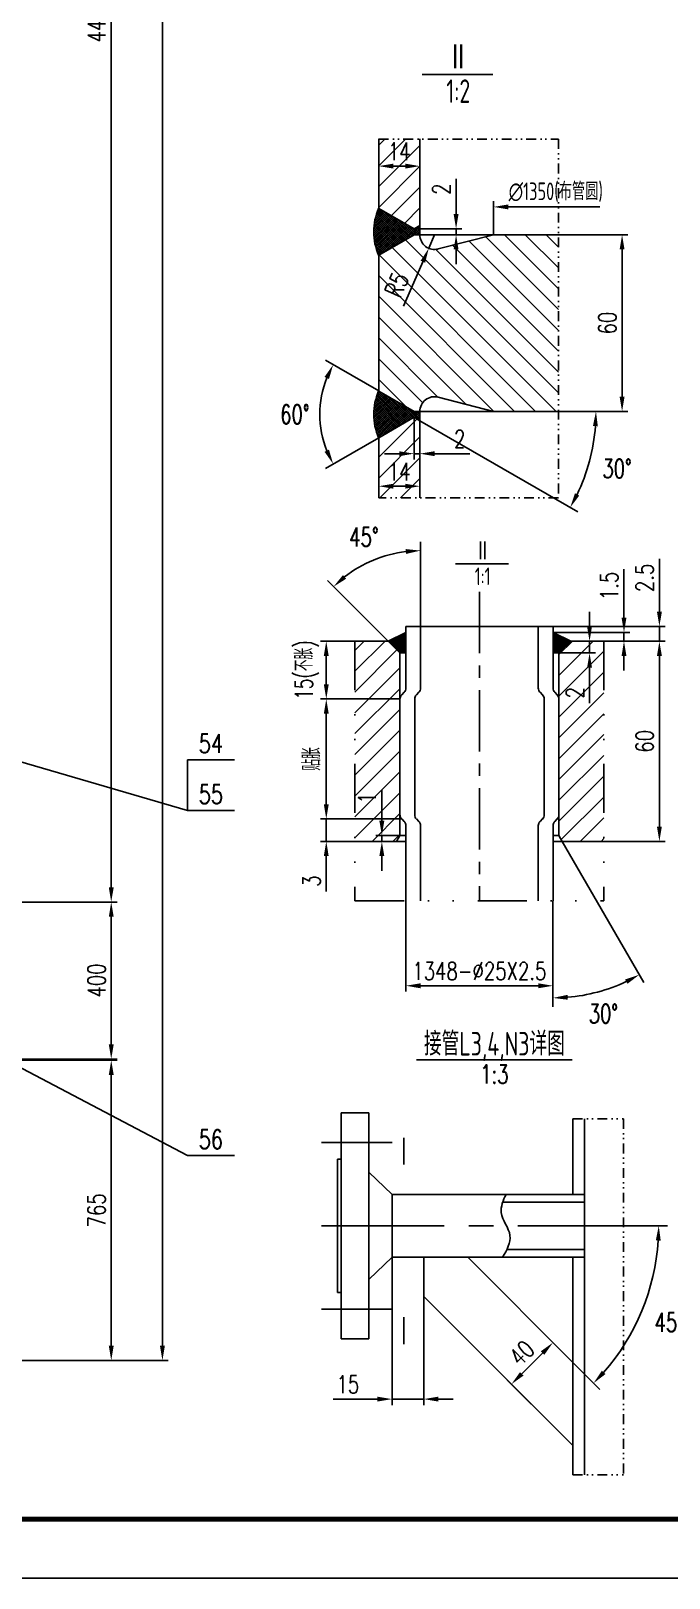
# Model space of a CAD drawing. Extents: x -28112 to -2231, y -2720 to 15724.
# Drawn here: x -24892 to -23266, y 6814 to 10755 of the extents above; entities that cross this region are included whole.
import ezdxf
from ezdxf.enums import TextEntityAlignment as Align

# ---------------------------------------------------------------- set-up
doc = ezdxf.new("R2010")
doc.units = 0
doc.header["$LTSCALE"] = 250
doc.header["$MEASUREMENT"] = 0
doc.linetypes.add('CENTER', pattern=[2, 1.25, -0.25, 0.25, -0.25])
doc.linetypes.add('DIVIDE', pattern=[1.25, 0.5, -0.25, 0, -0.25, 0, -0.25])
doc.layers.get('0').update_dxf_attribs({"linetype": 'CONTINUOUS'})
doc.layers.get('DEFPOINTS').update_dxf_attribs({"linetype": 'CONTINUOUS'})
for name, color, linetype in [('1', 7, 'CONTINUOUS'), ('2', 1, 'CONTINUOUS'), ('3', 7, 'CENTER')]:
    doc.layers.add(name, color=color, linetype=linetype)
doc.styles.add('HZ', font='isocp.shx', dxfattribs={"width": 0.75, "bigfont": 'hztxt.shx'})
doc.styles.add('HZ1', font='romans.shx', dxfattribs={"width": 0.7, "bigfont": 'hz1.shx'})
doc.styles.get("Standard").update_dxf_attribs({"font": 'txt.shx', "width": 0.75})
doc.dimstyles.new('STANDARD$0', dxfattribs={"dimscale": 15, "dimtxt": 3, "dimasz": 2.5, "dimexe": 1, "dimexo": 0, "dimgap": 1, "dimtad": 1, "dimdec": 0, "dimzin": 0, "dimdsep": 46, "dimtxsty": 'Standard', "dimcen": 0.09, "dimclrd": 7, "dimclre": 7, "dimclrt": 7, "dimadec": 0, "dimazin": 0, "dimtfac": 1, "dimtdec": 0, "dimtmove": 0, "dimatfit": 2, "dimfxl": 0, "dimtolj": 1, "dimtzin": 0, "dimarcsym": 0})
doc.dimstyles.new('STANDARD$2', dxfattribs={"dimscale": 15, "dimtxt": 3.2, "dimasz": 2.5, "dimexe": 1.5, "dimexo": 0, "dimgap": 1.2, "dimtad": 2, "dimtih": 1, "dimtoh": 1, "dimdec": 0, "dimzin": 0, "dimdsep": 46, "dimtxsty": 'HZ1', "dimcen": 0, "dimclrd": 7, "dimclre": 7, "dimclrt": 7, "dimadec": 0, "dimazin": 0, "dimtfac": 1.6, "dimtdec": 0, "dimtmove": 0, "dimatfit": 0, "dimfxl": 0, "dimtolj": 1, "dimtzin": 0, "dimarcsym": 0})
doc.dimstyles.new('STANDARD$4', dxfattribs={"dimscale": 15, "dimtxt": 3, "dimasz": 2.5, "dimexe": 1, "dimexo": 0, "dimgap": 1, "dimtad": 1, "dimdec": 0, "dimzin": 0, "dimdsep": 46, "dimtxsty": 'Standard', "dimcen": 0.09, "dimclrd": 7, "dimclre": 7, "dimclrt": 7, "dimadec": 0, "dimazin": 0, "dimtfac": 1, "dimtdec": 0, "dimtmove": 0, "dimatfit": 2, "dimfxl": 0, "dimtolj": 1, "dimtzin": 0, "dimarcsym": 0})

# ---------------------------------------------------------------- blocks, each defined once
blk = doc.blocks.new('*D651')
at = {"color": 7, "linetype": 'ByBlock'}
for p, q in [((-26024.5, 15217.4), (-24541.7, 15217.4)), ((-24556.7, 15179.9), (-24556.7, 7405.7)), ((-26140.5, 7368.2), (-24541.7, 7368.2))]:
    blk.add_line(p, q, dxfattribs=at)
for points in [[(-24562.9, 15179.9), (-24550.4, 15179.9), (-24556.7, 15217.4)], [(-24562.9, 7405.7), (-24550.4, 7405.7), (-24556.7, 7368.2)]]:
    blk.add_solid(points, dxfattribs=at)
at = {"layer": 'DEFPOINTS', "color": 0, "linetype": 'ByBlock'}
for p in [(-26024.5, 15217.4), (-26140.5, 7368.2), (-24556.7, 7368.2)]:
    blk.add_point(p, dxfattribs=at)
at = {"color": 7, "linetype": 'ByBlock', "insert": (-24594.2, 11292.8), "char_height": 45, "attachment_point": 5, "rotation": 90}
blk.add_mtext('\\A1;~7909', dxfattribs=at)
blk = doc.blocks.new('*D33')
at = {"color": 7, "linetype": 'ByBlock'}
for p, q in [((-10779.8, 23770.6), (-9969.4, 23770.6)), ((-9984.4, 23733.1), (-9984.4, 19313.1)), ((-10779.8, 19275.6), (-9969.4, 19275.6))]:
    blk.add_line(p, q, dxfattribs=at)
for points in [[(-9990.6, 23733.1), (-9978.1, 23733.1), (-9984.4, 23770.6)], [(-9990.6, 19313.1), (-9978.1, 19313.1), (-9984.4, 19275.6)]]:
    blk.add_solid(points, dxfattribs=at)
at = {"layer": 'DEFPOINTS', "color": 0, "linetype": 'ByBlock'}
for p in [(-10779.8, 23770.6), (-10779.8, 19275.6), (-9984.4, 19275.6)]:
    blk.add_point(p, dxfattribs=at)
at = {"color": 7, "linetype": 'ByBlock', "insert": (-10021.9, 21523.1), "char_height": 45, "attachment_point": 5, "rotation": 90}
blk.add_mtext('\\A1;4495', dxfattribs=at)
blk = doc.blocks.new('*D34')
at = {"color": 7, "linetype": 'ByBlock'}
for p, q in [((-10766.2, 19275.6), (-9969.4, 19275.6)), ((-9984.4, 18913.1), (-9984.4, 19238.1)), ((-10753.8, 18875.6), (-9969.4, 18875.6))]:
    blk.add_line(p, q, dxfattribs=at)
for points in [[(-9990.6, 19238.1), (-9978.1, 19238.1), (-9984.4, 19275.6)], [(-9990.6, 18913.1), (-9978.1, 18913.1), (-9984.4, 18875.6)]]:
    blk.add_solid(points, dxfattribs=at)
at = {"layer": 'DEFPOINTS', "color": 0, "linetype": 'ByBlock'}
for p in [(-10766.2, 19275.6), (-9984.4, 19275.6), (-10753.8, 18875.6)]:
    blk.add_point(p, dxfattribs=at)
at = {"color": 7, "linetype": 'ByBlock', "insert": (-10021.9, 19075.6), "char_height": 45, "attachment_point": 5, "rotation": 90}
blk.add_mtext('\\A1;400', dxfattribs=at)
blk = doc.blocks.new('*D31')
at = {"color": 7, "linetype": 'ByBlock'}
for p, q in [((-10701.8, 18872.6), (-9969.4, 18872.6)), ((-9984.4, 18835.1), (-9984.4, 18145.1)), ((-11437.8, 18107.6), (-9969.4, 18107.6))]:
    blk.add_line(p, q, dxfattribs=at)
for points in [[(-9990.6, 18835.1), (-9978.1, 18835.1), (-9984.4, 18872.6)], [(-9990.6, 18145.1), (-9978.1, 18145.1), (-9984.4, 18107.6)]]:
    blk.add_solid(points, dxfattribs=at)
at = {"layer": 'DEFPOINTS', "color": 0, "linetype": 'ByBlock'}
for p in [(-10701.8, 18872.6), (-11437.8, 18107.6), (-9984.4, 18107.6)]:
    blk.add_point(p, dxfattribs=at)
at = {"color": 7, "linetype": 'ByBlock', "insert": (-10021.9, 18490.1), "char_height": 45, "attachment_point": 5, "rotation": 90}
blk.add_mtext('\\A1;765', dxfattribs=at)
blk = doc.blocks.new('*D118')
at = {"color": 7, "linetype": 'ByBlock'}
for p, q in [((-5735.9, 4332.6), (-5564.5, 4332.6)), ((-5805.9, 3984.7), (-5737.1, 3915.9))]:
    blk.add_line(p, q, dxfattribs=at)
blk.add_arc((-6153.8, 4332.6), 566.8, 318.7916, 356.2084, dxfattribs=at)
for points in [[(-5594.5, 4295.3), (-5582, 4294.9), (-5587, 4332.6)], [(-5722.8, 3954.9), (-5731.9, 3963.5), (-5753, 3931.8)]]:
    blk.add_solid(points, dxfattribs=at)
at = {"layer": 'DEFPOINTS', "color": 0, "linetype": 'ByBlock'}
for p in [(-6445.9, 4332.6), (-5735.9, 4332.6), (-6073.8, 4252.6), (-5662.9, 4049.2), (-5805.9, 3984.7)]:
    blk.add_point(p, dxfattribs=at)
at = {"color": 7, "linetype": 'ByBlock', "insert": (-5560.3, 4086.8), "char_height": 48, "attachment_point": 5, "style": 'HZ1'}
blk.add_mtext('\\A1;45°', dxfattribs=at)
blk = doc.blocks.new('*D121')
at = {"color": 7, "linetype": 'ByBlock'}
for p, q in [((-8808.3, 18102.9), (-8869.4, 18164)), ((-8885.3, 18126.8), (-8938.3, 18073.8)), ((-8914.4, 17996.8), (-8975.5, 18057.9))]:
    blk.add_line(p, q, dxfattribs=at)
for points in [[(-8889.7, 18131.3), (-8880.9, 18122.4), (-8858.8, 18153.4)], [(-8942.8, 18078.2), (-8933.9, 18069.4), (-8964.9, 18047.3)]]:
    blk.add_solid(points, dxfattribs=at)
at = {"layer": 'DEFPOINTS', "color": 0, "linetype": 'ByBlock'}
for p in [(-8808.3, 18102.9), (-8964.9, 18047.3), (-8914.4, 17996.8)]:
    blk.add_point(p, dxfattribs=at)
at = {"color": 7, "linetype": 'ByBlock', "insert": (-8938.3, 18126.8), "char_height": 45, "attachment_point": 5, "rotation": 45}
blk.add_mtext('\\A1;40', dxfattribs=at)
blk = doc.blocks.new('*D117')
at = {"color": 7, "linetype": 'ByBlock'}
for p, q in [((-6266.5, 4252.6), (-6266.5, 3876.1)), ((-6185.9, 4252.6), (-6185.9, 3876.1)), ((-6304, 3891.1), (-6416.5, 3891.1)), ((-6185.9, 3891.1), (-6266.5, 3891.1)), ((-6148.4, 3891.1), (-6110.9, 3891.1))]:
    blk.add_line(p, q, dxfattribs=at)
for points in [[(-6304, 3897.4), (-6304, 3884.9), (-6266.5, 3891.1)], [(-6148.4, 3897.4), (-6148.4, 3884.9), (-6185.9, 3891.1)]]:
    blk.add_solid(points, dxfattribs=at)
at = {"layer": 'DEFPOINTS', "color": 0, "linetype": 'ByBlock'}
for p in [(-6266.5, 4252.6), (-6185.9, 4252.6), (-6266.5, 3891.1)]:
    blk.add_point(p, dxfattribs=at)
at = {"color": 7, "linetype": 'ByBlock', "insert": (-6379, 3928.6), "char_height": 45, "attachment_point": 5}
blk.add_mtext('\\A1;15', dxfattribs=at)
blk = doc.blocks.new('*D97')
at = {"color": 7, "linetype": 'ByBlock'}
for p, q in [((-6031.3, 22159.2), (-5913.4, 22159.2)), ((-6384.5, 22135.5), (-5982, 21903.2))]:
    blk.add_line(p, q, dxfattribs=at)
blk.add_arc((-6425.5, 22159.2), 489.6, 334.3899, 355.6101, dxfattribs=at)
for points in [[(-5943.6, 22122), (-5931.1, 22121.5), (-5935.9, 22159.2)], [(-5978.5, 21944.7), (-5989.5, 21950.5), (-6001.5, 21914.4)]]:
    blk.add_solid(points, dxfattribs=at)
at = {"layer": 'DEFPOINTS', "color": 0, "linetype": 'ByBlock'}
for p in [(-6399.5, 22159.2), (-6031.3, 22159.2), (-6399.5, 22144.2), (-6384.5, 22135.5), (-5965.4, 21991.8)]:
    blk.add_point(p, dxfattribs=at)
at = {"color": 7, "linetype": 'ByBlock', "insert": (-5882, 22013.6), "char_height": 48, "attachment_point": 5, "style": 'HZ1'}
blk.add_mtext('\\A1;30°', dxfattribs=at)
blk = doc.blocks.new('*D92')
at = {"color": 7, "linetype": 'ByBlock'}
for p, q in [((-6031.3, 22609.2), (-5854.3, 22609.2)), ((-5869.3, 22571.7), (-5869.3, 22196.7)), ((-6031.3, 22159.2), (-5854.3, 22159.2))]:
    blk.add_line(p, q, dxfattribs=at)
for points in [[(-5875.6, 22571.7), (-5863.1, 22571.7), (-5869.3, 22609.2)], [(-5875.6, 22196.7), (-5863.1, 22196.7), (-5869.3, 22159.2)]]:
    blk.add_solid(points, dxfattribs=at)
at = {"layer": 'DEFPOINTS', "color": 0, "linetype": 'ByBlock'}
for p in [(-6031.3, 22609.2), (-6031.3, 22159.2), (-5869.3, 22159.2)]:
    blk.add_point(p, dxfattribs=at)
at = {"color": 7, "linetype": 'ByBlock', "insert": (-5906.8, 22384.2), "char_height": 45, "attachment_point": 5, "rotation": 90}
blk.add_mtext('\\A1;60', dxfattribs=at)
blk = doc.blocks.new('*D99')
at = {"color": 7, "linetype": 'ByBlock'}
for p, q in [((-6489.5, 22853.2), (-6489.5, 22769)), ((-6384.5, 22853.2), (-6384.5, 22769)), ((-6452, 22784), (-6422, 22784))]:
    blk.add_line(p, q, dxfattribs=at)
for points in [[(-6452, 22790.3), (-6452, 22777.8), (-6489.5, 22784)], [(-6422, 22790.3), (-6422, 22777.8), (-6384.5, 22784)]]:
    blk.add_solid(points, dxfattribs=at)
at = {"layer": 'DEFPOINTS', "color": 0, "linetype": 'ByBlock'}
for p in [(-6489.5, 22853.2), (-6384.5, 22853.2), (-6384.5, 22784)]:
    blk.add_point(p, dxfattribs=at)
at = {"color": 7, "linetype": 'ByBlock', "insert": (-6437, 22821.5), "char_height": 45, "attachment_point": 5}
blk.add_mtext('\\A1;14', dxfattribs=at)
blk = doc.blocks.new('*D96')
at = {"color": 7, "linetype": 'ByBlock'}
for p, q in [((-6489.5, 22211.2), (-6625, 22289.4)), ((-6489.5, 22092.2), (-6625, 22014))]:
    blk.add_line(p, q, dxfattribs=at)
blk.add_arc((-6386.5, 22151.7), 252.9, 158.5052, 201.4948, dxfattribs=at)
for points in [[(-6627.4, 22247.1), (-6616.1, 22241.6), (-6605.5, 22278.1)], [(-6616.1, 22061.8), (-6627.4, 22056.3), (-6605.5, 22025.3)]]:
    blk.add_solid(points, dxfattribs=at)
at = {"layer": 'DEFPOINTS', "color": 0, "linetype": 'ByBlock'}
for p in [(-6635.5, 22195.6), (-6489.5, 22211.2), (-6399.5, 22159.2), (-6399.5, 22144.2), (-6489.5, 22092.2)]:
    blk.add_point(p, dxfattribs=at)
at = {"color": 7, "linetype": 'ByBlock', "insert": (-6703, 22151.7), "char_height": 48, "attachment_point": 5, "style": 'HZ1'}
blk.add_mtext('\\A1;60°', dxfattribs=at)
blk = doc.blocks.new('*D94')
at = {"color": 7, "linetype": 'ByBlock'}
for p, q in [((-6292.3, 22661.7), (-6292.3, 22751.7)), ((-6399.5, 22624.2), (-6277.3, 22624.2)), ((-6292.3, 22609.2), (-6292.3, 22624.2)), ((-6399.5, 22609.2), (-6277.3, 22609.2)), ((-6292.3, 22571.7), (-6292.3, 22534.2))]:
    blk.add_line(p, q, dxfattribs=at)
for points in [[(-6298.5, 22661.7), (-6286, 22661.7), (-6292.3, 22624.2)], [(-6298.5, 22571.7), (-6286, 22571.7), (-6292.3, 22609.2)]]:
    blk.add_solid(points, dxfattribs=at)
at = {"layer": 'DEFPOINTS', "color": 0, "linetype": 'ByBlock'}
for p in [(-6399.5, 22624.2), (-6292.3, 22624.2), (-6399.5, 22609.2)]:
    blk.add_point(p, dxfattribs=at)
at = {"color": 7, "linetype": 'ByBlock', "insert": (-6329.8, 22725.4), "char_height": 45, "attachment_point": 5, "rotation": 90}
blk.add_mtext('\\A1;2', dxfattribs=at)
blk = doc.blocks.new('*D95')
at = {"color": 7, "linetype": 'ByBlock'}
for p, q in [((-6399.5, 22144.2), (-6399.5, 22036.5)), ((-6384.5, 22135.5), (-6384.5, 22036.5)), ((-6437, 22051.5), (-6474.5, 22051.5)), ((-6399.5, 22051.5), (-6384.5, 22051.5)), ((-6347, 22051.5), (-6257, 22051.5))]:
    blk.add_line(p, q, dxfattribs=at)
for points in [[(-6437, 22057.7), (-6437, 22045.2), (-6399.5, 22051.5)], [(-6347, 22057.7), (-6347, 22045.2), (-6384.5, 22051.5)]]:
    blk.add_solid(points, dxfattribs=at)
at = {"layer": 'DEFPOINTS', "color": 0, "linetype": 'ByBlock'}
for p in [(-6399.5, 22144.2), (-6384.5, 22135.5), (-6384.5, 22051.5)]:
    blk.add_point(p, dxfattribs=at)
at = {"color": 7, "linetype": 'ByBlock', "insert": (-6283.2, 22089), "char_height": 45, "attachment_point": 5}
blk.add_mtext('\\A1;2', dxfattribs=at)
blk = doc.blocks.new('*D93')
at = {"color": 7, "linetype": 'ByBlock'}
for p, q in [((-6347, 22609.2), (-6361.9, 22574.8)), ((-6376.9, 22540.4), (-6426.2, 22426.9))]:
    blk.add_line(p, q, dxfattribs=at)
blk.add_solid([(-6382.6, 22542.9), (-6371.1, 22537.9), (-6361.9, 22574.8)], dxfattribs=at)
at = {"layer": 'DEFPOINTS', "color": 0, "linetype": 'ByBlock'}
for p in [(-6347, 22609.2), (-6361.9, 22574.8)]:
    blk.add_point(p, dxfattribs=at)
at = {"color": 7, "linetype": 'ByBlock', "insert": (-6443.4, 22481.4), "char_height": 45, "attachment_point": 5, "rotation": 66.5168}
blk.add_mtext('\\A1;R5', dxfattribs=at)
blk = doc.blocks.new('*D98')
at = {"color": 7, "linetype": 'ByBlock'}
for p, q in [((-6489.5, 22853.2), (-6489.5, 22769)), ((-6384.5, 22853.2), (-6384.5, 22769)), ((-6452, 22784), (-6422, 22784))]:
    blk.add_line(p, q, dxfattribs=at)
for points in [[(-6452, 22790.3), (-6452, 22777.8), (-6489.5, 22784)], [(-6422, 22790.3), (-6422, 22777.8), (-6384.5, 22784)]]:
    blk.add_solid(points, dxfattribs=at)
at = {"layer": 'DEFPOINTS', "color": 0, "linetype": 'ByBlock'}
for p in [(-6489.5, 22853.2), (-6384.5, 22853.2), (-6384.5, 22784)]:
    blk.add_point(p, dxfattribs=at)
at = {"color": 7, "linetype": 'ByBlock', "insert": (-6437, 22821.5), "char_height": 45, "attachment_point": 5}
blk.add_mtext('\\A1;14', dxfattribs=at)
blk = doc.blocks.new('*D606')
at = {"color": 7, "linetype": 'ByBlock'}
for p, q in [((929.8, 12769.2), (929.8, 12985)), ((847.3, 12731.7), (692.4, 12886.6))]:
    blk.add_line(p, q, dxfattribs=at)
blk.add_arc((929.8, 12649.2), 313.2, 96.8637, 128.1363, dxfattribs=at)
for points in [[(892, 12966.4), (892.8, 12954), (929.8, 12962.5)], [(740.5, 12890.9), (732.3, 12900.3), (708.3, 12870.7)]]:
    blk.add_solid(points, dxfattribs=at)
at = {"layer": 'DEFPOINTS', "color": 0, "linetype": 'ByBlock'}
for p in [(848.8, 12951.8), (929.8, 12769.2), (847.3, 12731.7), (877.3, 12701.7), (929.8, 12070.1)]:
    blk.add_point(p, dxfattribs=at)
at = {"color": 7, "linetype": 'ByBlock', "insert": (785.7, 12997.2), "char_height": 48, "attachment_point": 5, "style": 'HZ1'}
blk.add_mtext('\\A1;45°', dxfattribs=at)
blk = doc.blocks.new('*D607')
at = {"color": 7, "linetype": 'ByBlock'}
for p, q in [((1396.9, 12731.7), (1553.4, 12731.7)), ((1538.4, 12259.2), (1538.4, 12694.2)), ((1396.9, 12221.7), (1553.4, 12221.7))]:
    blk.add_line(p, q, dxfattribs=at)
for points in [[(1532.2, 12694.2), (1544.7, 12694.2), (1538.4, 12731.7)], [(1532.2, 12259.2), (1544.7, 12259.2), (1538.4, 12221.7)]]:
    blk.add_solid(points, dxfattribs=at)
at = {"layer": 'DEFPOINTS', "color": 0, "linetype": 'ByBlock'}
for p in [(1396.9, 12731.7), (1538.4, 12731.7), (1396.9, 12221.7)]:
    blk.add_point(p, dxfattribs=at)
at = {"color": 7, "linetype": 'ByBlock', "insert": (1500.9, 12476.7), "char_height": 45, "attachment_point": 5, "rotation": 90}
blk.add_mtext('\\A1;60', dxfattribs=at)
blk = doc.blocks.new('*D608')
at = {"color": 7, "linetype": 'ByBlock'}
for p, q in [((1291, 12221.7), (1498.4, 11862.4)), ((1267.3, 12070.1), (1267.3, 11800.5))]:
    blk.add_line(p, q, dxfattribs=at)
blk.add_arc((1267.3, 12262.7), 439.7, 274.8881, 295.1119, dxfattribs=at)
for points in [[(1451, 11870.1), (1456.8, 11859), (1487.2, 11881.9)], [(1305.1, 11818.4), (1304.5, 11830.9), (1267.3, 11823)]]:
    blk.add_solid(points, dxfattribs=at)
at = {"layer": 'DEFPOINTS', "color": 0, "linetype": 'ByBlock'}
for p in [(1267.3, 12769.2), (1282.3, 12236.7), (1291, 12221.7), (1267.3, 12070.1), (1343.7, 11829.7)]:
    blk.add_point(p, dxfattribs=at)
at = {"color": 7, "linetype": 'ByBlock', "insert": (1395.9, 11782.7), "char_height": 48, "attachment_point": 5, "style": 'HZ1'}
blk.add_mtext('\\A1;30°', dxfattribs=at)
blk = doc.blocks.new('*D609')
at = {"color": 7, "linetype": 'ByBlock'}
for p, q in [((892.3, 12070.1), (892.3, 11839)), ((1267.3, 12070.1), (1267.3, 11839)), ((929.8, 11854), (1229.8, 11854))]:
    blk.add_line(p, q, dxfattribs=at)
for points in [[(929.8, 11860.2), (929.8, 11847.7), (892.3, 11854)], [(1229.8, 11860.2), (1229.8, 11847.7), (1267.3, 11854)]]:
    blk.add_solid(points, dxfattribs=at)
at = {"layer": 'DEFPOINTS', "color": 0, "linetype": 'ByBlock'}
for p in [(892.3, 12070.1), (1267.3, 12070.1), (1267.3, 11854)]:
    blk.add_point(p, dxfattribs=at)
at = {"color": 7, "linetype": 'ByBlock', "insert": (1079.8, 11891.5), "char_height": 45, "attachment_point": 5}
blk.add_mtext('\\A1;1348-∅25X2.5', dxfattribs=at)
blk = doc.blocks.new('*D610')
at = {"color": 7, "linetype": 'ByBlock'}
for p, q in [((831.3, 12274.2), (831.3, 12353)), ((877.3, 12236.7), (816.3, 12236.7)), ((868.7, 12221.7), (816.3, 12221.7)), ((831.3, 12221.7), (831.3, 12236.7)), ((831.3, 12184.2), (831.3, 12146.7))]:
    blk.add_line(p, q, dxfattribs=at)
for points in [[(825, 12274.2), (837.5, 12274.2), (831.3, 12236.7)], [(825, 12184.2), (837.5, 12184.2), (831.3, 12221.7)]]:
    blk.add_solid(points, dxfattribs=at)
at = {"layer": 'DEFPOINTS', "color": 0, "linetype": 'ByBlock'}
for p in [(831.3, 12236.7), (868.7, 12221.7), (877.3, 12236.7)]:
    blk.add_point(p, dxfattribs=at)
at = {"color": 7, "linetype": 'ByBlock', "insert": (793.8, 12332.4), "char_height": 45, "attachment_point": 5, "rotation": 90}
blk.add_mtext('\\A1;1', dxfattribs=at)
blk = doc.blocks.new('*D611')
at = {"color": 7, "linetype": 'ByBlock'}
for p, q in [((1538.4, 12806.7), (1538.4, 12941.7)), ((1267.3, 12769.2), (1553.4, 12769.2)), ((1538.4, 12731.7), (1538.4, 12769.2)), ((1312.3, 12731.7), (1553.4, 12731.7)), ((1538.4, 12694.2), (1538.4, 12656.7))]:
    blk.add_line(p, q, dxfattribs=at)
for points in [[(1532.2, 12806.7), (1544.7, 12806.7), (1538.4, 12769.2)], [(1532.2, 12694.2), (1544.7, 12694.2), (1538.4, 12731.7)]]:
    blk.add_solid(points, dxfattribs=at)
at = {"layer": 'DEFPOINTS', "color": 0, "linetype": 'ByBlock'}
for p in [(1267.3, 12769.2), (1538.4, 12769.2), (1312.3, 12731.7)]:
    blk.add_point(p, dxfattribs=at)
at = {"color": 7, "linetype": 'ByBlock', "insert": (1500.9, 12893), "char_height": 45, "attachment_point": 5, "rotation": 90}
blk.add_mtext('\\A1;2.5', dxfattribs=at)
blk = doc.blocks.new('*D612')
at = {"color": 7, "linetype": 'ByBlock'}
for p, q in [((1448.2, 12791.7), (1448.2, 12915.5)), ((1267.3, 12754.2), (1463.2, 12754.2)), ((1312.3, 12731.7), (1463.2, 12731.7)), ((1448.2, 12731.7), (1448.2, 12754.2)), ((1448.2, 12694.2), (1448.2, 12656.7))]:
    blk.add_line(p, q, dxfattribs=at)
for points in [[(1442, 12791.7), (1454.5, 12791.7), (1448.2, 12754.2)], [(1442, 12694.2), (1454.5, 12694.2), (1448.2, 12731.7)]]:
    blk.add_solid(points, dxfattribs=at)
at = {"layer": 'DEFPOINTS', "color": 0, "linetype": 'ByBlock'}
for p in [(1267.3, 12754.2), (1312.3, 12731.7), (1448.2, 12754.2)]:
    blk.add_point(p, dxfattribs=at)
at = {"color": 7, "linetype": 'ByBlock', "insert": (1410.7, 12872.4), "char_height": 45, "attachment_point": 5, "rotation": 90}
blk.add_mtext('\\A1;1.5', dxfattribs=at)
blk = doc.blocks.new('*D613')
at = {"color": 7, "linetype": 'ByBlock'}
for p, q in [((1360.5, 12769.2), (1360.5, 12806.7)), ((1312.3, 12731.7), (1375.5, 12731.7)), ((1360.5, 12731.7), (1360.5, 12701.7)), ((1282.3, 12701.7), (1375.5, 12701.7)), ((1360.5, 12664.2), (1360.5, 12574.2))]:
    blk.add_line(p, q, dxfattribs=at)
for points in [[(1354.2, 12769.2), (1366.7, 12769.2), (1360.5, 12731.7)], [(1354.2, 12664.2), (1366.7, 12664.2), (1360.5, 12701.7)]]:
    blk.add_solid(points, dxfattribs=at)
at = {"layer": 'DEFPOINTS', "color": 0, "linetype": 'ByBlock'}
for p in [(1312.3, 12731.7), (1282.3, 12701.7), (1360.5, 12701.7)]:
    blk.add_point(p, dxfattribs=at)
at = {"color": 7, "linetype": 'ByBlock', "insert": (1323, 12600.5), "char_height": 45, "attachment_point": 5, "rotation": 90}
blk.add_mtext('\\A1;2', dxfattribs=at)
blk = doc.blocks.new('*D614')
at = {"color": 7, "linetype": 'ByBlock'}
for p, q in [((-24066.1, 9200.7), (-24154.2, 9200.7)), ((-24139.2, 9163.2), (-24139.2, 9091)), ((-23951.5, 9053.5), (-24154.2, 9053.5))]:
    blk.add_line(p, q, dxfattribs=at)
for points in [[(-24145.5, 9163.2), (-24133, 9163.2), (-24139.2, 9200.7)], [(-24145.5, 9091), (-24133, 9091), (-24139.2, 9053.5)]]:
    blk.add_solid(points, dxfattribs=at)
at = {"layer": 'DEFPOINTS', "color": 0, "linetype": 'ByBlock'}
for p in [(-24066.1, 9200.7), (-24139.2, 9053.5), (-23951.5, 9053.5)]:
    blk.add_point(p, dxfattribs=at)
at = {"color": 7, "linetype": 'ByBlock', "insert": (-24188.5, 9127.1), "char_height": 45, "attachment_point": 5, "rotation": 90, "style": 'HZ1'}
blk.add_mtext('\\A1;15(不胀)', dxfattribs=at)
blk = doc.blocks.new('*D615')
at = {"color": 7, "linetype": 'ByBlock'}
for p, q in [((-24139.2, 9053.5), (-24154.2, 9053.5)), ((-24139.2, 9016), (-24139.2, 8785.2)), ((-23947.1, 8747.7), (-24154.2, 8747.7))]:
    blk.add_line(p, q, dxfattribs=at)
for points in [[(-24145.5, 9016), (-24133, 9016), (-24139.2, 9053.5)], [(-24145.5, 8785.2), (-24133, 8785.2), (-24139.2, 8747.7)]]:
    blk.add_solid(points, dxfattribs=at)
at = {"layer": 'DEFPOINTS', "color": 0, "linetype": 'ByBlock'}
for p in [(-24139.2, 9053.5), (-24139.2, 8747.7), (-23947.1, 8747.7)]:
    blk.add_point(p, dxfattribs=at)
at = {"color": 7, "linetype": 'ByBlock', "insert": (-24176.7, 8900.6), "char_height": 45, "attachment_point": 5, "rotation": 90, "style": 'HZ1'}
blk.add_mtext('\\A1;贴胀', dxfattribs=at)
blk = doc.blocks.new('*D616')
at = {"color": 7, "linetype": 'ByBlock'}
for p, q in [((689.7, 12316.3), (689.7, 12353.8)), ((881.7, 12278.8), (674.7, 12278.8)), ((689.7, 12278.8), (689.7, 12221.7)), ((762.8, 12221.7), (674.7, 12221.7)), ((689.7, 12184.2), (689.7, 12094.2))]:
    blk.add_line(p, q, dxfattribs=at)
for points in [[(683.4, 12316.3), (695.9, 12316.3), (689.7, 12278.8)], [(683.4, 12184.2), (695.9, 12184.2), (689.7, 12221.7)]]:
    blk.add_solid(points, dxfattribs=at)
at = {"layer": 'DEFPOINTS', "color": 0, "linetype": 'ByBlock'}
for p in [(881.7, 12278.8), (689.7, 12221.7), (762.8, 12221.7)]:
    blk.add_point(p, dxfattribs=at)
at = {"color": 7, "linetype": 'ByBlock', "insert": (652.2, 12120.5), "char_height": 45, "attachment_point": 5, "rotation": 90}
blk.add_mtext('\\A1;3', dxfattribs=at)

msp = doc.modelspace()

# ---------------------------------------------------------------- hatches: boundary and pattern name
at = {"layer": '1'}
h = msp.add_hatch(dxfattribs=at)
h.set_pattern_fill('ANSI31', color=0, scale=300, style=0)
h.set_pattern_definition([(45, (-17516.22, -12373.218), (-26.516504, 26.516504), [])])
h.paths.add_polyline_path([(-23900.7, 10479.9), (-24005.7, 10479.9), (-24005.7, 10302.9), (-23915.7, 10251), (-23900.7, 10259.6)])
h.paths.add_polyline_path([(-24005.7, 9719), (-24005.7, 9565.6), (-23900.7, 9565.6), (-23900.7, 9762.3), (-23915.7, 9771)])
h.paths.add_polyline_path([(-23987, 10482.1), (-23919.5, 10482.1), (-23919.5, 10414.6), (-23987, 10414.6)], flags=9)
h.paths.add_polyline_path([(-23987, 9666.7), (-23919.5, 9666.7), (-23919.5, 9599.2), (-23987, 9599.2)], flags=24)
h = msp.add_hatch(dxfattribs=at)
h.set_pattern_fill('ANSI37', color=0, scale=30, angle=90, style=0)
h.set_pattern_definition([(135, (-17516.222, -12373.2178), (-2.6516504, -2.6516504), []), (225, (-17516.222, -12373.2178), (2.6516504, -2.6516504), [])])
h.paths.add_polyline_path([(-23915.7, 10236), (-23900.7, 10236), (-23900.7, 10259.6), (-23915.7, 10251), (-24005.7, 10302.9, 0.208997), (-24005.7, 10184)])
h.paths.add_polyline_path([(-24005.7, 9837.9, 0.208997), (-24005.7, 9719), (-23915.7, 9771), (-23900.7, 9762.3), (-23900.7, 9786), (-23915.7, 9786)])
h = msp.add_hatch(dxfattribs=at)
h.set_pattern_fill('ANSI31', color=0, scale=300, angle=90, style=0)
h.set_pattern_definition([(135, (-17516.22, -12373.218), (-26.516504, -26.516504), [])])
h.paths.add_polyline_path([(-23853.8, 10199.7, -0.490314), (-23900.7, 10236), (-23915.7, 10236), (-24005.7, 10184), (-24005.7, 9837.9), (-23915.7, 9786), (-23900.7, 9786, -0.490314), (-23853.8, 9822.3), (-23713.2, 9786), (-23547.6, 9786), (-23547.6, 10236), (-23713.2, 10236)])
h.paths.add_polyline_path([(-24006.3, 10085.5), (-23974.9, 10157.8), (-23913, 10130.9), (-23944.4, 10058.6)], flags=9)
h = msp.add_hatch(dxfattribs=at)
h.set_pattern_fill('ANSI37', color=0, scale=15, angle=90, style=0)
h.set_pattern_definition([(135, (-13744.4409, -11101.167), (-1.32582521, -1.32582521), []), (225, (-13744.4409, -11101.167), (1.32582521, -1.32582521), [])])
h.paths.add_polyline_path([(-23936.5, 9223.2), (-23981.5, 9200.7), (-23951.5, 9170.7), (-23936.5, 9170.7)])
h.paths.add_polyline_path([(-23561.5, 9170.7), (-23546.5, 9170.7), (-23516.5, 9200.7), (-23561.5, 9223.2)])
h = msp.add_hatch(dxfattribs=at)
h.set_pattern_fill('ANSI31', color=0, scale=300, style=0)
h.set_pattern_definition([(45, (-13744.44, -11101.167), (-26.516504, 26.516504), [])])
h.paths.add_polyline_path([(-23951.5, 9170.7), (-23981.5, 9200.7), (-24066.1, 9200.7), (-24066.1, 8690.7), (-23960.2, 8690.7), (-23951.5, 8705.7)])
h.paths.add_polyline_path([(-23432, 9200.7), (-23516.5, 9200.7), (-23546.5, 9170.7), (-23546.5, 8705.7), (-23537.9, 8690.7), (-23432, 8690.7)])
h.paths.add_polyline_path([(-24068.8, 8799.4), (-24068.8, 8828.7), (-24001.3, 8828.7), (-24001.3, 8799.4)], flags=9)
h.paths.add_polyline_path([(-23539.6, 9038), (-23539.6, 9076.9), (-23472.1, 9076.9), (-23472.1, 9038)], flags=24)

# ---------------------------------------------------------------- linework, layer by layer
at = {"color": 7, "linetype": 'ByBlock'}
for p, q in [((-23713.2, 10236), (-23713.2, 10321.9)), ((-23675.7, 10306.9), (-23442.6, 10306.9))]:
    msp.add_line(p, q, dxfattribs=at)
msp.add_line((-28107.3, 6814.1), (-15492.3, 6814.1))
at = {"const_width": 13.5}
msp.add_lwpolyline([(-27732.3, 6964.1), (-15642.3, 6964.1)], dxfattribs=at)
at = {"color": 7, "linetype": 'ByBlock'}
msp.add_solid([(-23675.7, 10313.1), (-23675.7, 10300.6), (-23713.2, 10306.9)], dxfattribs=at)
at = {"layer": '1', "color": 1}
for p, q in [((-24005.7, 10479.9), (-24005.7, 10302.9)), ((-23900.7, 10236), (-23900.7, 10479.9)), ((-23915.7, 10251), (-24005.7, 10302.9)), ((-23900.7, 10259.6), (-23915.7, 10251)), ((-23915.7, 10236), (-24005.7, 10184)), ((-23915.7, 10236), (-23547.6, 10236)), ((-23713.2, 10236), (-23853.8, 10199.7)), ((-24005.7, 10184), (-24005.7, 9837.9)), ((-23915.7, 9786), (-24005.7, 9837.9)), ((-23713.2, 9786), (-23853.8, 9822.3)), ((-23915.7, 9786), (-23547.6, 9786)), ((-23900.7, 9786), (-23900.7, 9565.6)), ((-23915.7, 9771), (-24005.7, 9719)), ((-23900.7, 9762.3), (-23915.7, 9771)), ((-24005.7, 9565.6), (-24005.7, 9719)), ((-23981.5, 9200.7), (-23936.5, 9223.2)), ((-23936.5, 9238.2), (-23936.5, 9081)), ((-23936.5, 9238.2), (-23561.5, 9238.2)), ((-23899, 9238.2), (-23899, 9081)), ((-23599, 9238.2), (-23599, 9081)), ((-23561.5, 9238.2), (-23561.5, 9081)), ((-23516.5, 9200.7), (-23561.5, 9223.2)), ((-24066.1, 9200.7), (-23981.5, 9200.7)), ((-23951.5, 9170.7), (-23981.5, 9200.7)), ((-23546.5, 9170.7), (-23516.5, 9200.7)), ((-23432, 9200.7), (-23516.5, 9200.7)), ((-23951.5, 9170.7), (-23951.5, 8705.7)), ((-23951.5, 9170.7), (-23936.5, 9170.7)), ((-23546.5, 9170.7), (-23561.5, 9170.7)), ((-23546.5, 9170.7), (-23546.5, 8705.7)), ((-23940.9, 9070.4), (-23947.1, 9064.1)), ((-23903.4, 9070.4), (-23909.6, 9064.1)), ((-23594.6, 9070.4), (-23588.4, 9064.1)), ((-23557.1, 9070.4), (-23550.9, 9064.1)), ((-23914, 9053.5), (-23914, 8758.3)), ((-23584, 9053.5), (-23584, 8758.3)), ((-23940.9, 8741.5), (-23947.1, 8747.7)), ((-23936.5, 8730.9), (-23936.5, 8539)), ((-23903.4, 8741.5), (-23909.6, 8747.7)), ((-23899, 8730.9), (-23899, 8539)), ((-23599, 8730.9), (-23599, 8539)), ((-23594.6, 8741.5), (-23588.4, 8747.7)), ((-23561.5, 8730.9), (-23561.5, 8539)), ((-23557.1, 8741.5), (-23550.9, 8747.7)), ((-24066.1, 8690.7), (-23936.5, 8690.7)), ((-23951.5, 8705.7), (-23960.2, 8690.7)), ((-23951.5, 8705.7), (-23936.5, 8705.7)), ((-23546.5, 8705.7), (-23561.5, 8705.7)), ((-23432, 8690.7), (-23561.5, 8690.7)), ((-23546.5, 8705.7), (-23537.9, 8690.7))]:
    msp.add_line(p, q, dxfattribs=at)
at = {"layer": '1', "color": 0, "linetype": 'CENTER', "ltscale": 0.5}
msp.add_line((-23749, 9326.2), (-23749, 8539), dxfattribs=at)
at = {"layer": '1', "color": 0, "linetype": 'DIVIDE'}
for p, q in [((-24066.1, 9200.7), (-24066.1, 8539)), ((-23432, 9200.7), (-23432, 8539)), ((-24066.1, 8539), (-23432, 8539))]:
    msp.add_line(p, q, dxfattribs=at)
at = {"layer": '1', "color": 0}
for p, q in [((-25765.1, 9141.2), (-24493.2, 8769.3)), ((-25475.6, 8407.6), (-24493.2, 7890.4))]:
    msp.add_line(p, q, dxfattribs=at)
at = {"layer": '1', "color": 0, "linetype": 'DIVIDE', "ltscale": 0.2}
for points in [[(-24005.7, 10479.9), (-23547.6, 10479.9), (-23547.6, 9565.6), (-24005.7, 9565.6)], [(-23511, 7983.6), (-23382.3, 7983.6), (-23382.3, 7076.8)], [(-23511, 7076.8), (-23382.3, 7076.8)]]:
    msp.add_lwpolyline(points, dxfattribs=at)
at = {"layer": '1', "color": 1}
for centre, radius, start, end in [((-23869.7, 10243.5), 148.5, 156.3906, 203.6094), ((-23863.2, 10236), 37.5, 180, 284.4775), ((-23869.7, 9778.5), 148.5, 156.3906, 203.6094), ((-23863.2, 9786), 37.5, 75.5225, 180), ((-23951.5, 9081), 15, 315, 360), ((-23914, 9081), 15, 315, 0), ((-23584, 9081), 15, 180, 225), ((-23546.5, 9081), 15, 180, 225), ((-23936.5, 9053.5), 15, 135, 180), ((-23899, 9053.5), 15, 135, 180), ((-23599, 9053.5), 15, 0, 45), ((-23561.5, 9053.5), 15, 0, 45), ((-23936.5, 8758.3), 15, 180, 225), ((-23899, 8758.3), 15, 180, 225), ((-23599, 8758.3), 15, 315, 360), ((-23561.5, 8758.3), 15, 315, 0), ((-23951.5, 8730.9), 15, 360, 45), ((-23914, 8730.9), 15, 0, 45), ((-23584, 8730.9), 15, 135, 180), ((-23546.5, 8730.9), 15, 135, 180)]:
    msp.add_arc(centre, radius, start, end, dxfattribs=at)
at = {"layer": '1'}
msp.add_open_spline([(-23681.2, 7791.4), (-23688.4, 7775.8), (-23704.1, 7740), (-23657.6, 7688.1), (-23679, 7649.9), (-23690.2, 7631.4)], degree=3, knots=[0.458672, 0.458672, 0.458672, 0.458672, 10.056491, 22.52694, 34.310663, 34.310663, 34.310663, 34.310663], dxfattribs=at)
at = {"layer": '2'}
for p, q in [((-23894.7, 10644.6), (-23714.7, 10644.6)), ((-23809.6, 9398), (-23674.6, 9398)), ((-24493.2, 8898.6), (-24493.2, 8769.3)), ((-24373.2, 8898.6), (-24493.2, 8898.6)), ((-24373.2, 8769.3), (-24493.2, 8769.3)), ((-24031, 7998.9), (-24101, 7998.9)), ((-24101, 7998.9), (-24101, 7423.9)), ((-24031, 7998.9), (-24031, 7423.9)), ((-23941.7, 7867.9), (-23941.7, 7935.9)), ((-24373.2, 7890.4), (-24493.2, 7890.4)), ((-24111, 7881.4), (-24111, 7541.4)), ((-24111, 7881.4), (-24101, 7881.4)), ((-23971.6, 7791.4), (-24031, 7848.4)), ((-23481, 7791.4), (-23971.6, 7791.4)), ((-23971.6, 7791.4), (-23971.6, 7631.4)), ((-23481, 7771.4), (-23689.6, 7771.4)), ((-23481, 7791.4), (-23481, 7631.4)), ((-23481, 7651.4), (-23679, 7651.4)), ((-23971.6, 7631.4), (-24031, 7574.3)), ((-23481, 7631.4), (-23971.6, 7631.4)), ((-23891, 7631.4), (-23891, 7531.4)), ((-23511, 7363.5), (-23778.9, 7631.4)), ((-24111, 7541.4), (-24101, 7541.4)), ((-23511, 7151.4), (-23891, 7531.4)), ((-23941.7, 7478.3), (-23941.7, 7410.2)), ((-24031, 7423.9), (-24101, 7423.9))]:
    msp.add_line(p, q, dxfattribs=at)
at = {"layer": '2', "color": 1}
for p, q in [((-23909.3, 8134.6), (-23512.4, 8134.6)), ((-23511, 7983.6), (-23511, 7791.4)), ((-23481, 7983.6), (-23481, 7076.8)), ((-23511, 7631.4), (-23511, 7076.8))]:
    msp.add_line(p, q, dxfattribs=at)
at = {"layer": '3'}
for p, q in [((-23971, 7923.9), (-24151, 7923.9)), ((-24151, 7711.4), (-23441, 7711.4)), ((-23971, 7498.9), (-24151, 7498.9))]:
    msp.add_line(p, q, dxfattribs=at)
at = {"layer": 'DEFPOINTS', "color": 0, "linetype": 'ByBlock'}
msp.add_point((-23713.2, 10236), dxfattribs=at)

# ---------------------------------------------------------------- texts
at = {"color": 7, "linetype": 'ByBlock', "insert": (-23554.5, 10344.4), "char_height": 45, "attachment_point": 5, "style": 'HZ'}
msp.add_mtext('∅1350(布管圆)', dxfattribs=at)
at = {"layer": '1', "width": 0.75}
for height, p in [(60, (-23802.9, 10660.4)), (45, (-23740.8, 9409.8))]:
    msp.add_text('II', height=height, dxfattribs=at).set_placement(p, align=Align.CENTER)
at = {"layer": '1', "style": 'HZ', "width": 0.75}
for s, height, p in [('1:2', 60, (-23802.9, 10571.9)), ('1:1', 45, (-23740.8, 9343.4))]:
    msp.add_text(s, height=height, dxfattribs=at).set_placement(p, align=Align.CENTER)
at = {"layer": '1'}
for s, width, p in [('54', 0.75, (-24433.2, 8940)), ('55', 0.75, (-24433.2, 8810.6)), ('1:3', 0.7, (-23710.9, 8097.7)), ('56', 0.75, (-24433.2, 7931.7))]:
    msp.add_text(s, height=48, dxfattribs=dict(at, width=width)).set_placement(p, align=Align.MIDDLE)
at = {"layer": '1', "style": 'HZ', "width": 0.75}
msp.add_text('接管L3,4,N3详图', height=60, dxfattribs=at).set_placement((-23710.9, 8171.5), align=Align.MIDDLE)

# ---------------------------------------------------------------- dimensions: what is measured, and where the dimension line sits
at = {"layer": '1', "color": 0}
dim = msp.add_linear_dim(base=(-24556.7, 7368.2), p1=(-26024.5, 15217.4), p2=(-26140.5, 7368.2), angle=90, text='~7909', dimstyle='STANDARD$0', dxfattribs=at)
dim.commit()
dim.dimension.update_dxf_attribs({"geometry": '*D651', "text_midpoint": (-24594.2, 11292.8)})
for base, p1, p2, picture, middle in [((-24687.1, 8536.2), (-25482.5, 13031.2), (-25482.5, 8536.2), '*D33', (-24724.6, 10783.7)), ((-24687.1, 8536.2), (-25456.5, 8136.2), (-25468.9, 8536.2), '*D34', (-24724.6, 8336.2)), ((-24687.1, 7368.2), (-25404.5, 8133.2), (-26140.5, 7368.2), '*D31', (-24724.6, 7750.7))]:
    dim = msp.add_linear_dim(base=base, p1=p1, p2=p2, angle=90, dimstyle='STANDARD$0', dxfattribs=at)
    dim.commit()
    dim.dimension.update_dxf_attribs({"geometry": picture, "text_midpoint": middle, "insert": (-14702.7, -10739.4)})
for base, p1, p2, text, picture, middle, set_off in [((-23900.7, 10410.8), (-24005.7, 10479.9), (-23900.7, 10479.9), '14', '*D98', (-23953.2, 10448.3), (-17516.2, -12373.2)), ((-23900.7, 9678.3), (-23915.7, 9771), (-23900.7, 9762.3), '2', '*D95', (-23799.5, 9715.8), (-17516.2, -12373.2)), ((-23900.7, 9595.4), (-24005.7, 9664.5), (-23900.7, 9664.5), '14', '*D99', (-23953.2, 9632.9), (-17516.2, -13188.6))]:
    dim = msp.add_linear_dim(base=base, p1=p1, p2=p2, text=text, dimstyle='STANDARD$0', dxfattribs=at)
    dim.commit()
    dim.dimension.update_dxf_attribs({"geometry": picture, "text_midpoint": middle, "insert": set_off})
for base, p1, p2, text, picture, middle, set_off in [((-23808.5, 10251), (-23915.7, 10236), (-23915.7, 10251), '2', '*D94', (-23846, 10352.2), (-17516.2, -12373.2)), ((-23385.6, 9786), (-23547.6, 10236), (-23547.6, 9786), '60', '*D92', (-23423.1, 10011), (-17516.2, -12373.2)), ((-23290.4, 9238.2), (-23516.5, 9200.7), (-23561.5, 9238.2), '2.5', '*D611', (-23327.9, 9361.9), (-24828.9, -3531.1)), ((-23380.6, 9223.2), (-23516.5, 9200.7), (-23561.5, 9223.2), '1.5', '*D612', (-23418.1, 9341.3), (-24828.9, -3531.1)), ((-23468.4, 9170.7), (-23516.5, 9200.7), (-23546.5, 9170.7), '2', '*D613', (-23505.9, 9069.4), (-24828.9, -3531.1)), ((-23290.4, 9200.7), (-23432, 8690.7), (-23432, 9200.7), '60', '*D607', (-23327.9, 8945.7), (-24828.9, -3531.1)), ((-24139.2, 8690.7), (-23947.1, 8747.7), (-24066.1, 8690.7), '3', '*D616', (-24176.7, 8589.4), (-24828.9, -3531.1)), ((-23997.6, 8705.7), (-23960.2, 8690.7), (-23951.5, 8705.7), '1', '*D610', (-24035.1, 8801.3), (-24828.9, -3531.1))]:
    dim = msp.add_linear_dim(base=base, p1=p1, p2=p2, angle=90, text=text, dimstyle='STANDARD$0', dxfattribs=at)
    dim.commit()
    dim.dimension.update_dxf_attribs({"geometry": picture, "text_midpoint": middle, "insert": set_off})
dim = msp.add_radius_dim(center=(-23863.2, 10236), mpoint=(-23878.2, 10201.6), text='R5', dimstyle='STANDARD$4', dxfattribs=at)
dim.commit()
dim.dimension.update_dxf_attribs({"geometry": '*D93', "text_midpoint": (-23959.6, 10108.2), "insert": (-17516.2, -12373.2)})
for base, line1, line2, picture, middle in [((-24151.7, 9822.4), ((-23915.7, 9771), (-24005.7, 9719)), ((-23915.7, 9786), (-24005.7, 9837.9)), '*D96', (-24219.2, 9778.5)), ((-23481.7, 9618.5), ((-23900.7, 9762.3), (-23915.7, 9771)), ((-23915.7, 9786), (-23547.6, 9786)), '*D97', (-23398.2, 9640.4))]:
    dim = msp.add_angular_dim_2l(base=base, line1=line1, line2=line2, dimstyle='STANDARD$2', dxfattribs=at)
    dim.commit()
    dim.dimension.update_dxf_attribs({"geometry": picture, "text_midpoint": middle, "insert": (-17516.2, -12373.2)})
for base, line1, line2, text, picture, middle in [((-23980.1, 9420.7), ((-23899, 9238.2), (-23899, 8539)), ((-23951.5, 9170.7), (-23981.5, 9200.7)), '45%%D', '*D606', (-24043.2, 9466.2)), ((-23485.2, 8298.6), ((-23546.5, 8705.7), (-23537.9, 8690.7)), ((-23561.5, 9238.2), (-23561.5, 8539)), '30%%D', '*D608', (-23432.9, 8251.6))]:
    dim = msp.add_angular_dim_2l(base=base, line1=line1, line2=line2, text=text, dimstyle='STANDARD$2', dxfattribs=at)
    dim.commit()
    dim.dimension.update_dxf_attribs({"geometry": picture, "text_midpoint": middle, "insert": (-24828.9, -3531.1)})
dim = msp.add_linear_dim(base=(-24139.2, 9053.5), p1=(-24066.1, 9200.7), p2=(-23951.5, 9053.5), angle=90, text='15(不胀)', dimstyle='STANDARD$0', override={"dimtxsty": 'HZ1'}, dxfattribs=at)
dim.commit()
dim.dimension.update_dxf_attribs({"geometry": '*D614', "text_midpoint": (-24139.2, 9127.1), "dimtype": 160})
dim = msp.add_linear_dim(base=(-24139.2, 8747.7), p1=(-24139.2, 9053.5), p2=(-23947.1, 8747.7), angle=90, text='贴胀', dimstyle='STANDARD$0', override={"dimtxsty": 'HZ1'}, dxfattribs=at)
dim.commit()
dim.dimension.update_dxf_attribs({"geometry": '*D615', "text_midpoint": (-24176.7, 8900.6)})
dim = msp.add_linear_dim(base=(-23561.5, 8322.9), p1=(-23936.5, 8539), p2=(-23561.5, 8539), text='1348-%%C25X2.5', dimstyle='STANDARD$0', dxfattribs=at)
dim.commit()
dim.dimension.update_dxf_attribs({"geometry": '*D609', "text_midpoint": (-23749, 8322.9), "dimtype": 160, "insert": (-24828.9, -3531.1)})
at = {"layer": '1'}
dim = msp.add_angular_dim_2l(base=(-23368.1, 7428), line1=((-23511, 7363.5), (-23778.9, 7631.4)), line2=((-24151, 7711.4), (-23441, 7711.4)), dimstyle='STANDARD$2', dxfattribs=at)
dim.commit()
dim.dimension.update_dxf_attribs({"geometry": '*D118', "text_midpoint": (-23265.4, 7465.6), "insert": (-17705.1, 3378.8)})
dim = msp.add_linear_dim(base=(-23971.6, 7269.9), p1=(-23891, 7631.4), p2=(-23971.6, 7631.4), text='15', dimstyle='STANDARD$0', dxfattribs=at)
dim.commit()
dim.dimension.update_dxf_attribs({"geometry": '*D117', "text_midpoint": (-24084.1, 7307.4), "insert": (-17705.1, 3378.8)})
dim = msp.add_aligned_dim(p1=(-23511, 7363.5), p2=(-23617.1, 7257.4), distance=-71.4, text='40', dimstyle='STANDARD$0', dxfattribs=at)
dim.commit()
dim.dimension.update_dxf_attribs({"geometry": '*D121', "text_midpoint": (-23641, 7387.5), "insert": (-14702.7, -10739.4)})

doc.saveas('drawing.dxf')
